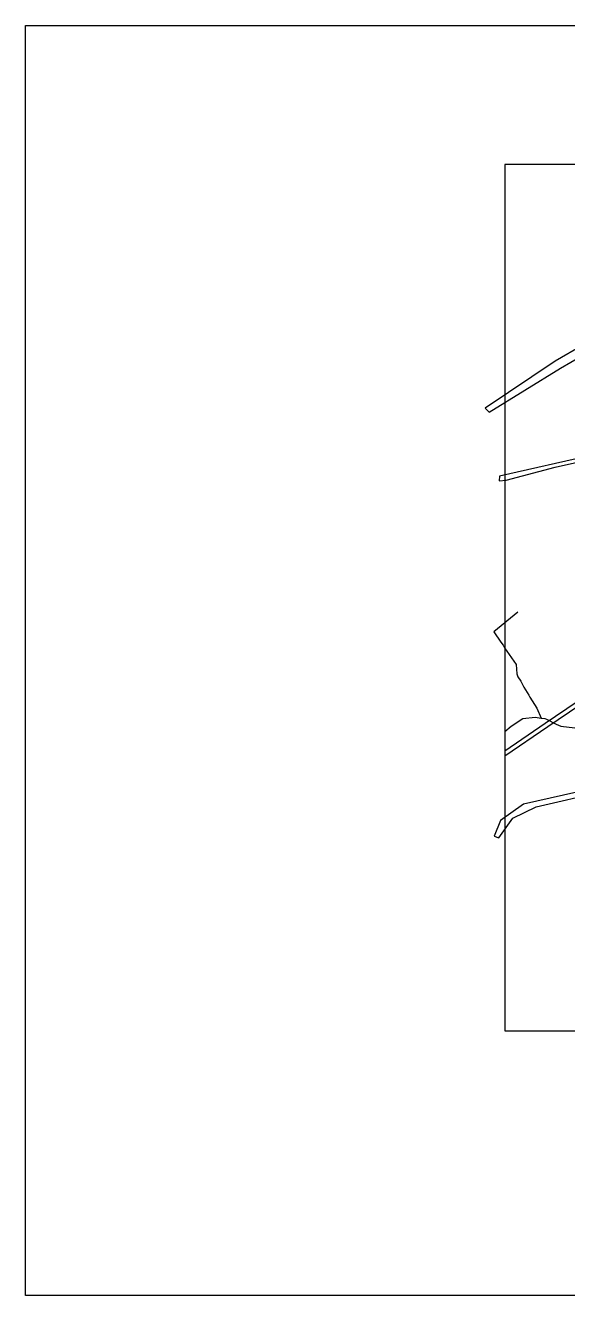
# Model space of a CAD drawing. Header units: metres. Extents: x 4598 to 17455, y -871 to 5824.
# Drawn here: x 4598 to 7456, y -871 to 5824 of the extents above; entities that cross this region are included whole.
import ezdxf

# ---------------------------------------------------------------- set-up
doc = ezdxf.new("R2010")
doc.units = ezdxf.units.M
doc.header["$MEASUREMENT"] = 0
doc.header["$XCLIPFRAME"] = 0
for name, color, linetype in [('图框', 6, 'Continuous'), ('底图', 73, 'Continuous'), ('水网', 141, 'Continuous'), ('路网', 2, 'Continuous')]:
    doc.layers.add(name, color=color, linetype=linetype)
picture_1 = doc.add_image_def('image1.jpg', size_in_pixel=(8192, 4266))

msp = doc.modelspace()

# ---------------------------------------------------------------- linework, layer by layer
at = {"layer": '图框'}
msp.add_lwpolyline([(7124.75436926012, 5091.100705268808), (7124.75436926012, 524.6631070550415), (14604.87148212548, 524.6631070550415), (14604.87148212548, 5091.100705268806), (7124.75436926012, 5091.100705268808)], dxfattribs=at)
at = {"layer": '水网'}
for points in [[(7535.812837081031, 4137.99189825874), (7390.582934190752, 4054.805838120519), (7021.244339502416, 3807.189283853455), (7042.542551428081, 3785.907865368471), (7418.817512723385, 4017.639537431416), (7582.105987689574, 4112.224098716862)], [(7594.829453025944, 3561.186918336491), (7096.488268511485, 3447.588277243136), (7095.541341653559, 3422.974989192037), (7131.542758387863, 3426.761648892192), (7390.18698629632, 3494.920948539395), (7713.25644927402, 3567.813572811778)], [(7715.339542792296, 1830.861096737615), (7222.747609046869, 1718.928390427376), (7103.052706121933, 1633.062460738234), (7069.29232535651, 1550.262770979432), (7093.845461885095, 1541.062901276629), (7167.504143625499, 1645.328857849294), (7290.268370577833, 1705.12858587323), (7640.146562960814, 1786.394868188945)]]:
    msp.add_lwpolyline(points, dxfattribs=at)
at = {"layer": '路网'}
msp.add_line((7343.895799923927, 2166.719419373292), (7396.24379047403, 2141.609395488258), dxfattribs=at)
for points in [[(7193.9473326339, 2730.823365163151), (7066.484289285035, 2628.371202657092), (7104.172616094591, 2572.878787578176), (7115.538336104022, 2557.968816827144), (7123.915127784254, 2543.051101608761), (7184.323762653637, 2455.951456959918), (7189.104934783893, 2406.961892513651), (7193.889446493479, 2390.251304592099), (7208.847446473555, 2368.178407673351), (7224.985433053466, 2336.543933956977), (7251.052005023004, 2293.983124781493), (7256.694790004061, 2282.839381083939), (7293.780878363417, 2224.965554310102), (7317.102311693372, 2173.441307573672)], [(8173.382966824116, 2713.988147591333), (7789.622380644323, 2450.869822159037), (7336.922747023644, 2144.300214803405), (7124.75436926012, 1998.23491012097)], [(7124.75436926012, 1974.260550437651), (7351.590203134583, 2128.19411743395), (7803.98816093454, 2435.058292451408), (8185.405471824351, 2695.233071728237)], [(7396.24379047403, 2141.609395488258), (7419.522922383861, 2130.452850803826), (7494.804954424741, 2121.040170788858), (8232.381183743717, 2298.9029859934), (8379.739246484132, 2334.430055890325), (8462.400647573413, 2339.016162676364), (8621.07099696459, 2326.080629118811), (9292.602485593648, 2157.953544417023), (9513.913425654413, 2101.397239578049), (9908.90280886391, 2000.423693448864), (10542.10143083358, 1838.476777969952), (10557.52029350424, 1834.166397980041), (10761.75593687431, 1783.342317507229), (11138.4811312242, 1689.571602567192), (11255.62708416419, 1652.65572900148)], [(7124.75436926012, 2102.482376660219), (7158.242719155045, 2129.878464958258), (7220.244335944073, 2170.549963766336), (7285.200372014435, 2178.057109721564), (7317.102311693372, 2173.441307573672), (7335.385424854473, 2170.803522301465), (7343.895799923927, 2166.719419373292)]]:
    msp.add_lwpolyline(points, dxfattribs=at)

# ---------------------------------------------------------------- pictures from other files: only their frames are drawn
at = {"layer": '底图'}
image = msp.add_image(picture_1, insert=(4598.069786131343, -870.9959921445882), size_in_units=(12856.666698137149, 6695.13429373207), dxfattribs=at)
image.set_boundary_path([(-0.5, -0.5), (8191.500000000001, 4265.5)])
image.dxf.clipping = 0

doc.saveas('drawing.dxf')
